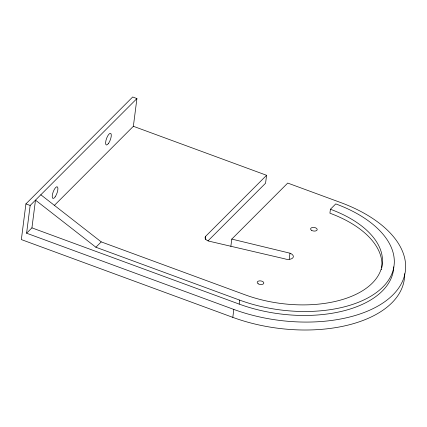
<?xml version="1.0" encoding="UTF-8"?>
<svg xmlns="http://www.w3.org/2000/svg" width="427" height="427" viewBox="0 0 427 427"><rect width="100%" height="100%" fill="white"/><g stroke="black" fill="none" stroke-linecap="round" stroke-linejoin="round"><path stroke-width="0.64" d="M54.229 205.536L133.368 126.291L136.918 98.573L132.69 96.988L25.919 203.903L21.35 239.579L232.806 317.362A119.122 64.877 7.3 0 0 404.54 277.123M230.852 246.363L231.781 239.093L287.729 183.071L340.597 202.515A119.122 64.877 7.3 0 1 392.936 294.865A119.122 64.877 7.3 0 1 233.82 309.431L26.597 233.206L30.152 205.462L136.918 98.573M26.597 233.206L31.934 227.863L35.489 200.124L95.878 247.233L239.67 300.122A107.209 58.392 7.3 0 0 382.87 287.013A107.209 58.392 7.3 0 0 335.766 203.898L330.423 209.246L329.916 213.206A95.296 51.902 7.3 0 1 381.754 267.905M205.302 239.536L205.723 236.238L266.587 175.294L133.368 126.291M232.806 317.362L233.82 309.431M31.934 227.863L239.163 304.088L239.67 300.122M266.587 175.294L265.567 183.22L207.986 240.881M289.223 259.141L289.986 253.195L231.781 239.093M95.878 247.233L101.215 241.885L245.007 294.779A95.296 51.902 7.3 0 0 372.301 283.122A95.296 51.902 7.3 0 0 330.423 209.246M25.919 203.903L30.152 205.462M40.827 194.776L101.215 241.885M289.986 253.195A6.197 3.373 7.3 0 1 292.708 257.999A6.197 3.373 7.3 0 1 284.43 258.757L208.445 241.036A6.197 3.373 7.3 0 1 205.723 236.238M404.625 273.712A119.122 64.877 7.3 0 1 404.577 276.557M393.779 266.854A107.209 58.392 7.3 0 1 239.163 304.088M381.557 269.25A95.296 51.902 7.3 0 1 381.476 269.693M55.147 196.863A6.197 2.012 -69.8 0 0 57.496 186.994A6.197 2.012 -69.8 0 0 52.553 193.959A6.197 2.012 -69.8 0 0 55.147 196.863M108.533 143.403A6.197 2.012 -69.8 0 0 110.881 133.539A6.197 2.012 -69.8 0 0 105.939 140.499A6.197 2.012 -69.8 0 0 108.533 143.403M258.303 283.87A3.336 1.815 7.3 0 0 263.763 283.368A3.336 1.815 7.3 0 0 259.477 280.875A3.336 1.815 7.3 0 0 258.303 283.87M311.694 230.409A3.336 1.815 7.3 0 0 317.149 229.913A3.336 1.815 7.3 0 0 312.863 227.42A3.336 1.815 7.3 0 0 311.694 230.409"/></g></svg>
